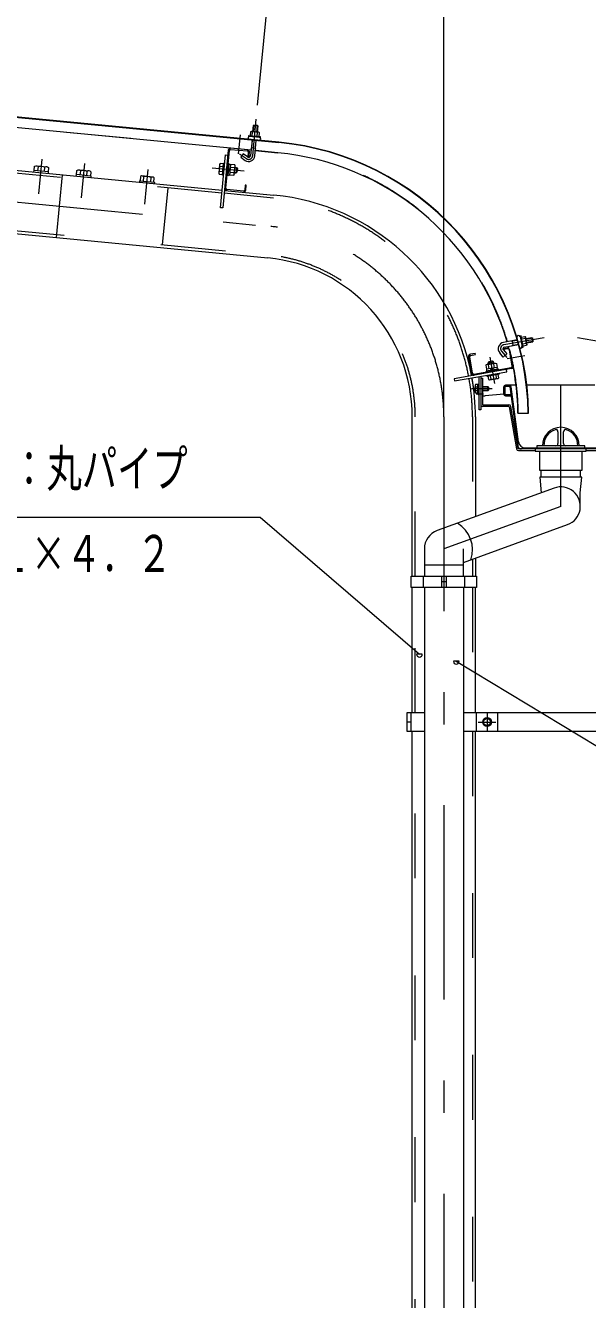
# Model space of a CAD drawing. Units: millimetres, scale not verified. Extents: x -31992 to 32005, y -14700 to 14700.
# Drawn here: x 19187 to 21962, y 4979 to 11276 of the extents above; entities that cross this region are included whole.
import ezdxf
from ezdxf.enums import TextEntityAlignment as Align

# ---------------------------------------------------------------- set-up
doc = ezdxf.new("R2010")
doc.units = ezdxf.units.MM
doc.header["$LTSCALE"] = 80
doc.linetypes.add('USER2', pattern=[10, 4, -6])
doc.linetypes.add('USER3', pattern=[24, 12, -5, 2, -5])
for name, color, linetype, lineweight in [('0-6_2-02BOLD', 7, 'Continuous', 18), ('0-7_2-12HIDDEN', 3, 'USER2', 18), ('0-8_2-22CENTER', 3, 'USER3', 18), ('0-9_2-42THIN', 4, 'Continuous', 18), ('0-A_2-52DIM', 3, 'Continuous', 18)]:
    doc.layers.add(name, color=color, linetype=linetype, lineweight=lineweight)
doc.styles.add('ＭＳ ゴシック', font='')
doc.styles.get('ＭＳ ゴシック').set_extended_font_data('MS Gothic')

msp = doc.modelspace()

# ---------------------------------------------------------------- linework, layer by layer
at = {"layer": '0-6_2-02BOLD'}
for p, q in [((20437.99, 10698.56), (14944.94, 11227.48)), ((15002.95, 11220.14), (20437.81, 10696.82)), ((20300.56, 10659.04), (17795.66, 10900.24)), ((20305.42, 10709.56), (20298.03, 10632.69)), ((20306.62, 10730.89), (20308.33, 10748.73)), ((20318.93, 10630.68), (20326.34, 10707.55)), ((20330.96, 10746.56), (20329.24, 10728.71)), ((17643.14, 10703.95), (20157.81, 10461.82)), ((20175.6, 10471.35), (20193.58, 10658.09)), ((20199.69, 10663.13), (20281.91, 10655.21)), ((20301.81, 10671.99), (20322.71, 10669.97)), ((20321.47, 10657.03), (20432.95, 10646.3)), ((20146.67, 10579.98), (20163.4, 10578.37)), ((20174.58, 10636.01), (20185.72, 10634.94)), ((20192.63, 10589.79), (20199.6, 10589.12)), ((20219.73, 10586.15), (20199.5, 10588.1)), ((19248.76, 10577.82), (19246.71, 10556.58)), ((19280.91, 10553.29), (19282.95, 10574.53)), ((19367.66, 10537.9), (19337.77, 10227.49)), ((19457.8, 10557.69), (19455.75, 10536.45)), ((19489.94, 10533.17), (19491.99, 10554.4)), ((19509.42, 10531.28), (19508.76, 10524.32)), ((19769.29, 10506.26), (19771.34, 10527.5)), ((19805.54, 10524.21), (19803.49, 10502.97)), ((19820.59, 10501.32), (19822.64, 10522.56)), ((20160.89, 10552.22), (20144.15, 10553.84)), ((20187.17, 10533), (20181.59, 10533.53)), ((20189.35, 10555.64), (20196.98, 10561.94)), ((20190.02, 10562.62), (20197.66, 10568.91)), ((20215.94, 10546.92), (20195.73, 10548.87)), ((20198.25, 10575.02), (20218.46, 10573.07)), ((19749.81, 10508.14), (19749.15, 10501.17)), ((20168.95, 10460.74), (20412.83, 10437.26)), ((20262.86, 10457.33), (20180.64, 10465.25)), ((21614.98, 9721.11), (21546.66, 9709.06)), ((21550.76, 9685.8), (21621.4, 9698.25)), ((21594.82, 9693.57), (21590.73, 9716.84)), ((21654.95, 9727.7), (21637.3, 9724.59)), ((21641.25, 9702.21), (21658.91, 9705.32)), ((21687.21, 9732.52), (21656.84, 9727.16)), ((21374.35, 9637.54), (21388.7, 9556.2)), ((21394.22, 9557.17), (21379.87, 9638.52)), ((21569.16, 9677.58), (21545.72, 9673.45)), ((21589.99, 9591.69), (21575.74, 9672.5)), ((21400.7, 9552.63), (21585.46, 9585.21)), ((21476.4, 9578.78), (21472.87, 9598.78)), ((21483.65, 9572.95), (21489.33, 9581.06)), ((21496.22, 9582.28), (21490.55, 9574.16)), ((21499.16, 9605.89), (21497.96, 9612.78)), ((21502.27, 9583.34), (21498.74, 9603.34)), ((21517.44, 9578.9), (21516.22, 9585.8)), ((21461.25, 9568.99), (21462.22, 9563.48)), ((21469.54, 9542.02), (21472.46, 9525.47)), ((21485.4, 9527.75), (21482.47, 9544.31)), ((21508.35, 9548.87), (21511.27, 9532.31)), ((21523.74, 9557.27), (21524.72, 9551.75)), ((21408.42, 9490.42), (21420.66, 9490.42)), ((21420.66, 9470.21), (21408.42, 9470.21)), ((21442.36, 9490.82), (21469.65, 9490.82)), ((21469.65, 9469.82), (21442.36, 9469.82)), ((21548.12, 9452.98), (21456.11, 9444.7)), ((21548.06, 9454.07), (21548.06, 9489.07)), ((21553.31, 9489.07), (21553.31, 9454.07)), ((21608.87, 9497.82), (21556.81, 9497.82)), ((21556.81, 9492.57), (21575.4, 9492.57)), ((21580.07, 9450.57), (21556.81, 9450.57)), ((21556.81, 9445.32), (21581.7, 9445.32)), ((21578.87, 9489.53), (21583.54, 9454.53)), ((21620.35, 9218.44), (21584.07, 9490.22)), ((21997.88, 9497.82), (21661.73, 9497.82)), ((21444.1, 9400.87), (21573.14, 9400.87)), ((21573.14, 9392.82), (21444.1, 9392.82)), ((21574.86, 9391.37), (21611.62, 9182.87)), ((21619.55, 9184.26), (21582.78, 9392.77)), ((21585.17, 9442.28), (21617.78, 9198)), ((21096.38, 8553.9), (21096.38, 9341.41)), ((21408.23, 9341.41), (21408.23, 8847.88)), ((21618.13, 9358.78), (21670.63, 9358.78)), ((21815.81, 9267.86), (21815.81, 9209.07)), ((21843.81, 9209.07), (21843.81, 9267.86)), ((21948.8, 9188.07), (21948.8, 9198.57)), ((21948.81, 9188.07), (21948.81, 9198.57)), ((22038.34, 9182.82), (21621.28, 9182.82)), ((21621.28, 9174.77), (21703.81, 9174.77)), ((21655.04, 9188.07), (22004.57, 9188.07)), ((21703.81, 9182.82), (21703.81, 9171.62)), ((21724.81, 9171.62), (21724.81, 9077.12)), ((21955.81, 9174.77), (22038.34, 9174.77)), ((21733.54, 9043.31), (21733.54, 9077.12)), ((21926.06, 9077.12), (21926.06, 9043.31)), ((21796.89, 8989.36), (21219.39, 8779.14)), ((21348.55, 8621.34), (21862.74, 8808.47)), ((21156.05, 8688.7), (21156.05, 8553.91)), ((21348.55, 8553.91), (21348.55, 8688.7)), ((21408.23, 8643.06), (21408.23, 8553.9)), ((21156.03, 8610.13), (21348.55, 8610.13)), ((21150.44, 8553.9), (21150.44, 8497.9)), ((21241.63, 8497.9), (21241.63, 8553.9)), ((21262.98, 8525.9), (21241.63, 8525.9)), ((21262.98, 8553.9), (21262.98, 8497.9)), ((21354.13, 8553.9), (21354.13, 8497.9)), ((21096.37, 7878.4), (21096.37, 8497.9)), ((21156.05, 8497.9), (21156.05, 2260.9)), ((21348.58, 8497.9), (21348.58, 2260.9)), ((21408.22, 7878.4), (21408.22, 8497.9)), ((21090.79, 7787.41), (21090.79, 7878.4)), ((22590.17, 7878.4), (21348.58, 7878.4)), ((21413.83, 7787.41), (21413.83, 7878.4)), ((21518.83, 7787.41), (21518.83, 7878.4)), ((21090.79, 7832.91), (21069.44, 7832.91)), ((21096.37, 2260.9), (21096.37, 7787.41)), ((21408.22, 2260.9), (21408.22, 7787.41))]:
    msp.add_line(p, q, dxfattribs=at)
for points in [[(15088.75, 10949.91), (15077.3, 10940.47), (15049.42, 10650.95), (15058.87, 10639.49), (20382.93, 10126.85)], [(20309.36, 10750.41), (20312.32, 10781.11), (20333.22, 10779.1), (20330.26, 10748.4)], [(20333.22, 10779.1), (20331.65, 10781.01), (20314.23, 10782.69), (20312.32, 10781.11)], [(20340.55, 10727.63), (20342.27, 10745.47), (20339.41, 10747.51), (20300.22, 10751.29), (20297.02, 10749.83), (20295.29, 10731.98)], [(20188, 10658.63), (20160.56, 10373.65), (20149.42, 10374.72), (20174.58, 10636.01)], [(20283.54, 10626.11), (20261.33, 10641.94), (20249.14, 10624.85), (20271.36, 10609.01)], [(20286.95, 10649.1), (20284.67, 10625.41), (20290.24, 10624.87), (20292.52, 10648.56)], [(19229.62, 10558.23), (19231.66, 10579.46), (19237.41, 10582.09), (19294.9, 10576.55), (19300.05, 10572.88), (19298.01, 10551.64)], [(20164.66, 10591.45), (20147.92, 10593.06), (20145.1, 10589.09), (20140.87, 10545.19), (20142.89, 10540.76), (20159.63, 10539.15)], [(20164.86, 10535.15), (20159.29, 10535.68), (20165, 10594.91), (20170.57, 10594.38)], [(20187.17, 10533), (20192.87, 10592.23), (20187.29, 10592.76)], [(20199.6, 10589.12), (20194.37, 10534.77), (20187.4, 10535.44)], [(20217.52, 10537.81), (20221.74, 10581.71), (20219.73, 10586.15)], [(19299.72, 10544.44), (19300.39, 10551.41), (19227.23, 10558.46), (19226.56, 10551.49)], [(19509.42, 10531.28), (19436.26, 10538.33), (19435.59, 10531.36)], [(19438.65, 10538.1), (19440.7, 10559.34), (19446.45, 10561.96), (19503.94, 10556.43), (19509.09, 10552.76), (19507.04, 10531.51)], [(19822.64, 10522.56), (19817.49, 10526.23), (19760, 10531.77), (19754.24, 10529.15), (19752.2, 10507.91)], [(20217.52, 10537.81), (20214.68, 10533.85), (20194.47, 10535.79)], [(20220.97, 10573.7), (20227.94, 10573.03), (20225.25, 10545.16), (20218.29, 10545.83)], [(20227.94, 10573.03), (20232.67, 10567.3), (20230.98, 10549.88), (20225.25, 10545.16)], [(19749.81, 10508.14), (19822.98, 10501.09), (19822.31, 10494.12)], [(20274.55, 10461.83), (20276.82, 10485.51), (20271.25, 10486.05), (20268.96, 10462.37)], [(21635.32, 9735.79), (21652.98, 9738.9), (21655.24, 9736.21), (21662.08, 9697.43), (21660.88, 9694.13), (21643.22, 9691.01)], [(21660.49, 9706.48), (21690.86, 9711.84), (21687.21, 9732.52), (21689.24, 9731.1), (21692.28, 9713.87), (21690.86, 9711.84)], [(21384.41, 9645.01), (21407.85, 9649.14), (21406.87, 9654.65), (21383.44, 9650.52)], [(21546.1, 9672.98), (21563.65, 9652.08), (21545.54, 9636.89), (21527.99, 9657.79)], [(21545.73, 9673.45), (21544.75, 9678.97), (21568.19, 9683.1)], [(21586.43, 9579.69), (21303.16, 9529.75), (21305.1, 9518.71), (21563.37, 9564.25), (21561.43, 9575.28)], [(21463.67, 9599.63), (21459.93, 9596.5), (21463.46, 9576.5)], [(21461.25, 9568.99), (21519.85, 9579.33), (21520.83, 9573.81)], [(21516.22, 9585.8), (21462.46, 9576.32), (21463.67, 9569.42)], [(21463.67, 9599.63), (21507.1, 9607.29), (21511.68, 9605.63), (21515.2, 9585.62)], [(21471.6, 9601.04), (21470.38, 9607.92), (21497.96, 9612.78), (21491.87, 9617.05), (21474.64, 9614), (21470.38, 9607.92)], [(21434.31, 9541.49), (21434.31, 9375.32), (21426.26, 9375.32), (21426.26, 9540.08)], [(21434.31, 9532.82), (21442.36, 9532.82), (21442.36, 9402.62)], [(21524.72, 9551.75), (21466.11, 9541.42), (21465.14, 9546.94)], [(21472.46, 9525.47), (21477.05, 9523.8), (21520.46, 9531.46), (21524.21, 9534.59), (21521.28, 9551.15)], [(21420.66, 9500.53), (21408.42, 9500.53), (21406.65, 9497.47), (21406.65, 9463.17), (21408.42, 9460.11), (21420.66, 9460.11)], [(21426.26, 9458.44), (21420.66, 9458.44), (21420.66, 9502.19), (21426.26, 9502.19)], [(21948.81, 9198.57), (21710.81, 9198.57), (21710.81, 9188.07)], [(21703.81, 9171.62), (21955.81, 9171.62), (21955.81, 9182.82)], [(21724.81, 9077.12), (21934.81, 9077.12), (21934.81, 9171.62)], [(21926.06, 8898.92), (21926.06, 8966.34), (21933.05, 9043.31), (21726.55, 9043.31), (21733.55, 8966.31)], [(21156.05, 7878.4), (21069.44, 7878.4), (21069.44, 7787.41), (21156.05, 7787.41)], [(21348.58, 7787.41), (22590.17, 7787.41), (22590.17, 7878.4)]]:
    msp.add_lwpolyline(points, dxfattribs=at)
for points in [[(20345.26, 10721.54), (20289.52, 10726.92), (20290.05, 10732.49), (20345.8, 10727.12)], [(21644.13, 9685.82), (21634.41, 9740.97), (21628.9, 9739.99), (21638.62, 9684.85)], [(21469.65, 9490.82), (21473.16, 9487.32), (21473.16, 9473.32), (21469.65, 9469.82)], [(21413.83, 8553.9), (21413.83, 8497.9), (21090.78, 8497.9), (21090.78, 8553.9)], [(21483.4, 7843.01), (21483.4, 7822.81), (21465.89, 7812.69), (21448.4, 7822.81), (21448.4, 7843.01), (21465.89, 7853.12)]]:
    msp.add_lwpolyline(points, close=True, dxfattribs=at)
for radius in [21.88, 17.15]:
    msp.add_circle((21465.89, 7832.91), radius, dxfattribs=at)
for centre, radius, start, end in [((20292.33, 10719.61), 7, 84.4998, 264.4998), ((20301.88, 10741.02), 10.06, 50.11574, 110.11574), ((20316.2, 10711.96), 37.62, 66.91203, 102.08795), ((20335.82, 10737.75), 10.06, 58.88425, 118.88425), ((20341.11, 10714.91), 7, 264.50061, 84.50061), ((20199.16, 10657.56), 11.2, 84.4973, 174.4973), ((20199.16, 10657.56), 5.6, 84.4973, 174.4973), ((20281.38, 10649.63), 5.6, 354.5092, 84.50122), ((20281.38, 10649.63), 11.2, 354.50143, 84.50122), ((20307.31, 9341.41), 1310.92, 16.43245, 84.5), ((20307.31, 9341.41), 1361.67, 0.73094, 84.50003), ((20307.31, 9341.41), 1363.42, 0.73001, 84.5), ((19239.25, 10568.61), 13.24, 44.06885, 84.5), ((19261.54, 10531.31), 48.23, 63.6357, 105.3643), ((20179.42, 10563.63), 36.61, 153.47365, 195.52446), ((20154.9, 10585.79), 10.07, 174.49905, 215.22588), ((20211.5, 10580.34), 10.07, 313.77223, 354.49905), ((20288.88, 10633.58), 30.18, 234.5, 354.5), ((20288.88, 10633.58), 9.19, 234.5, 354.5), ((19290.54, 10563.66), 13.24, 84.5, 124.92831), ((19448.28, 10548.48), 13.24, 44.06885, 84.5), ((19470.57, 10511.19), 48.23, 63.6357, 105.3643), ((19499.57, 10543.54), 13.24, 84.5, 124.92831), ((19761.83, 10518.29), 13.24, 44.06885, 84.5), ((19784.12, 10481), 48.23, 63.6357, 105.3643), ((19813.12, 10513.35), 13.24, 84.5, 124.92831), ((20151.11, 10546.56), 10.07, 133.77223, 174.49905), ((20207.72, 10541.12), 10.07, 354.49905, 35.22588), ((20183.19, 10563.27), 36.61, 333.47365, 15.52446), ((20181.17, 10470.82), 11.2, 174.4973, 264.48845), ((20181.17, 10470.82), 5.6, 174.4973, 264.48845), ((20263.39, 10462.9), 11.2, 264.49953, 354.50208), ((20263.39, 10462.9), 5.6, 264.49953, 354.5092), ((20307.31, 9341.41), 1100.92, 10.65311, 84.50005), ((20307.31, 9341.41), 789.08, 0, 84.50003), ((21552.12, 9678.04), 31.5, 99.99847, 220.00092), ((21621.3, 9735.1), 8.33, 10.01471, 190.01471), ((21645.79, 9731.86), 10.06, 335.62325, 35.62325), ((21621.61, 9710.28), 37.62, 352.41954, 27.59546), ((21651.72, 9698.28), 10.06, 344.39175, 44.39175), ((21385.38, 9639.49), 11.2, 100.00313, 190.00211), ((21385.38, 9639.49), 5.6, 100.00652, 190.00652), ((21552.12, 9678.04), 7.88, 100.00249, 220.00249), ((21570.14, 9672.07), 11.2, 75.34628, 100.00198), ((21570.14, 9672.07), 5.6, 14.67992, 100.00677), ((20307.31, 9341.41), 1310.92, 0.75925, 15.39432), ((21632.21, 9687.27), 5.89, 190.00774, 10.00774), ((21467.73, 9590.13), 10.07, 59.27591, 100.00273), ((21491.74, 9567.41), 36.61, 78.97455, 121.02536), ((21506.53, 9596.97), 10.07, 100.00273, 140.72955), ((21584.49, 9590.72), 5.6, 280.00652, 10.00652), ((21584.49, 9590.72), 11.2, 280.00217, 340.37393), ((21399.73, 9558.15), 11.2, 190.01096, 280.00211), ((20307.31, 9341.41), 1100.92, 0, 10.0701), ((20307.34, 9341.27), 1100.93, 7.7531, 10.07008), ((21399.73, 9558.15), 5.6, 190.01537, 280.00652), ((21477.61, 9534.12), 10.07, 280.00273, 320.72955), ((21492.39, 9563.68), 36.61, 258.97455, 301.02536), ((21516.41, 9540.96), 10.07, 239.27591, 280.00273), ((21450.21, 9496.88), 52.5, 187.75275, 213.93475), ((21436.44, 9480.32), 29.79, 160.16866, 199.8291), ((21414.76, 9465.16), 8.11, 141.45375, 180), ((21414.77, 9495.47), 8.11, 180, 218.53142), ((21450.21, 9496.88), 52.5, 224.45744, 242.85269), ((21450.21, 9496.88), 52.5, 261.39389, 276.44838), ((21556.81, 9489.07), 8.75, 90, 180), ((21556.81, 9454.07), 8.75, 180, 270), ((21556.81, 9489.07), 3.5, 90, 180), ((21556.81, 9454.07), 3.5, 180, 270), ((21575.4, 9489.07), 8.75, 7.60199, 90), ((21575.4, 9489.07), 3.5, 7.60419, 90), ((21580.07, 9454.07), 3.5, 270, 7.60158), ((21581.7, 9441.82), 3.5, 7.60419, 90), ((21444.1, 9402.62), 9.8, 180, 270), ((21444.1, 9402.62), 1.75, 180, 270), ((21573.14, 9391.07), 9.8, 10.00009, 90), ((21573.14, 9391.07), 1.75, 10.00024, 90), ((21829.81, 9198.57), 91, 0, 180), ((21829.81, 9198.57), 84, 109.47118, 180), ((21805.31, 9267.86), 10.5, 0, 109.47488), ((21854.31, 9267.86), 10.5, 70.52512, 180), ((21829.81, 9198.57), 84, 0, 70.52882), ((21635.12, 9200.32), 17.5, 187.60313, 270), ((21655.04, 9223.07), 35, 187.60286, 270), ((21805.31, 9209.07), 10.5, 270, 0), ((21854.31, 9209.07), 10.5, 180, 270), ((21621.28, 9184.57), 9.8, 189.99997, 270), ((21621.28, 9184.57), 1.75, 190.00024, 270), ((21829.82, 8898.92), 96.25, 289.99896, 110.00061), ((21239.01, 8683.88), 154.95, 341.60916, 58.39587), ((21252.31, 8688.7), 96.25, 110.0018, 180)]:
    msp.add_arc(centre, radius, start, end, dxfattribs=at)
at = {"layer": '0-7_2-12HIDDEN'}
for p, q in [((17795.82, 10901.98), (20300.73, 10660.79)), ((15077.69, 10652.44), (20384.34, 10141.48)), ((20156.39, 10447.18), (17641.73, 10689.32)), ((20321.64, 10658.77), (20433.12, 10648.04)), ((19888.84, 10472.95), (19861.76, 10191.8)), ((20411.42, 10422.63), (20167.54, 10446.11)), ((21111.08, 8553.9), (21111.08, 9341.41)), ((21393.53, 9341.41), (21393.53, 8842.53)), ((21393.53, 8637.72), (21393.53, 8553.9)), ((21111.07, 7878.4), (21111.07, 8497.9)), ((21393.52, 8497.9), (21393.52, 7878.4)), ((21111.07, 2260.9), (21111.07, 7787.41)), ((21393.52, 7787.41), (21393.52, 2260.9))]:
    msp.add_line(p, q, dxfattribs=at)
for radius, start, end in [(1312.67, 16.42381, 84.5), (1086.22, 10.66197, 84.50003), (803.77, 0, 84.50003), (1312.67, 0.75822, 15.3871), (1086.22, 0, 10.07104)]:
    msp.add_arc((20307.31, 9341.41), radius, start, end, dxfattribs=at)
at = {"layer": '0-8_2-22CENTER'}
for p, q in [((14986.71, 10803.08), (20397.88, 10282.06)), ((20308.48, 10631.69), (20325.84, 10812.01)), ((20239.12, 10641.75), (20248.04, 10734.42)), ((20243.98, 10641.43), (20277.45, 10617.56)), ((19253.07, 10443.44), (19269.52, 10614.16)), ((19478.55, 10594.03), (19462.11, 10423.32)), ((19775.66, 10393.13), (19792.1, 10563.84)), ((20266.66, 10555.23), (20108.14, 10570.5)), ((21747.62, 9732.5), (21548.71, 9697.43)), ((22110.9, 9697.43), (21911.99, 9732.5)), ((21479.56, 9636.47), (21502.55, 9506.06)), ((21537.05, 9665.39), (21563.47, 9633.89)), ((21565.75, 9629.36), (21652.97, 9644.74)), ((21490.66, 9480.32), (21389.15, 9480.32)), ((21412.25, 9455.82), (21448.31, 9455.82)), ((21829.81, 8898.91), (21829.81, 9497.82)), ((21252.3, 9341.41), (21252.3, -1827.1)), ((21829.81, 8898.91), (21252.31, 8688.7)), ((21465.89, 7876.65), (21465.89, 7789.16)), ((21422.14, 7832.91), (21509.65, 7832.91))]:
    msp.add_line(p, q, dxfattribs=at)
for centre, radius, start, end in [((20288.88, 10633.58), 19.69, 234.5, 354.5), ((20307.31, 9341.41), 945, 0, 84.50003), ((21552.12, 9678.04), 19.69, 100.00238, 219.99998)]:
    msp.add_arc(centre, radius, start, end, dxfattribs=at)
at = {"layer": '0-9_2-42THIN'}
for p, q in [((20314.23, 10782.69), (20311.11, 10750.24)), ((20328.53, 10748.56), (20331.65, 10781.01)), ((20303.55, 10671.82), (20307.17, 10709.39)), ((20324.59, 10707.71), (20320.97, 10670.14)), ((20301.18, 10665.49), (20303.55, 10671.82)), ((20320.97, 10670.14), (20322.09, 10663.47)), ((20218.63, 10549.31), (20229.07, 10548.3)), ((20231.09, 10569.2), (20220.64, 10570.21)), ((21591.1, 9714.73), (21582.89, 9715.45)), ((21615.57, 9719.05), (21591.1, 9714.74)), ((21657.14, 9725.43), (21689.24, 9731.1)), ((21692.28, 9713.86), (21660.18, 9708.2)), ((21473.22, 9611.98), (21475.04, 9601.64)), ((21495.73, 9605.28), (21493.89, 9615.63)), ((21472.45, 9488.02), (21442.36, 9488.02)), ((21442.36, 9472.62), (21472.45, 9472.62))]:
    msp.add_line(p, q, dxfattribs=at)
msp.add_lwpolyline([(21587, 9692.19), (21594.46, 9695.67), (21620.83, 9700.32)], dxfattribs=at)
at = {"layer": '0-A_2-52DIM'}
for p, q in [((21252.3, 9377.93), (21252.3, 12365.45)), ((20332.55, 10881.69), (20382.52, 11400.62)), ((21145.86, 8167.82), (21117.86, 8167.82)), ((21327.76, 8133), (21299.76, 8133))]:
    msp.add_line(p, q, dxfattribs=at)
for points in [[(18384.91, 8845.48), (20344.9, 8845.48), (21131.86, 8167.82)], [(21313.76, 8133), (23145.16, 7026.09), (25945.17, 7026.09)]]:
    msp.add_lwpolyline(points, dxfattribs=at)
for centre in [(21131.86, 8167.82), (21313.76, 8133)]:
    msp.add_arc(centre, 14, 180, 0, dxfattribs=at)

# ---------------------------------------------------------------- texts
at = {"layer": '0-A_2-52DIM', "color": 7, "style": 'ＭＳ ゴシック', "width": 0.7}
for s, p in [('柱・梁：丸パイプ', (18594.91, 8940.36)), ('φ８９．１×４．２', (18384.91, 8520.35))]:
    msp.add_text(s, height=182.3, dxfattribs=at).set_placement(p, align=Align.BOTTOM_LEFT)

doc.saveas('drawing.dxf')
